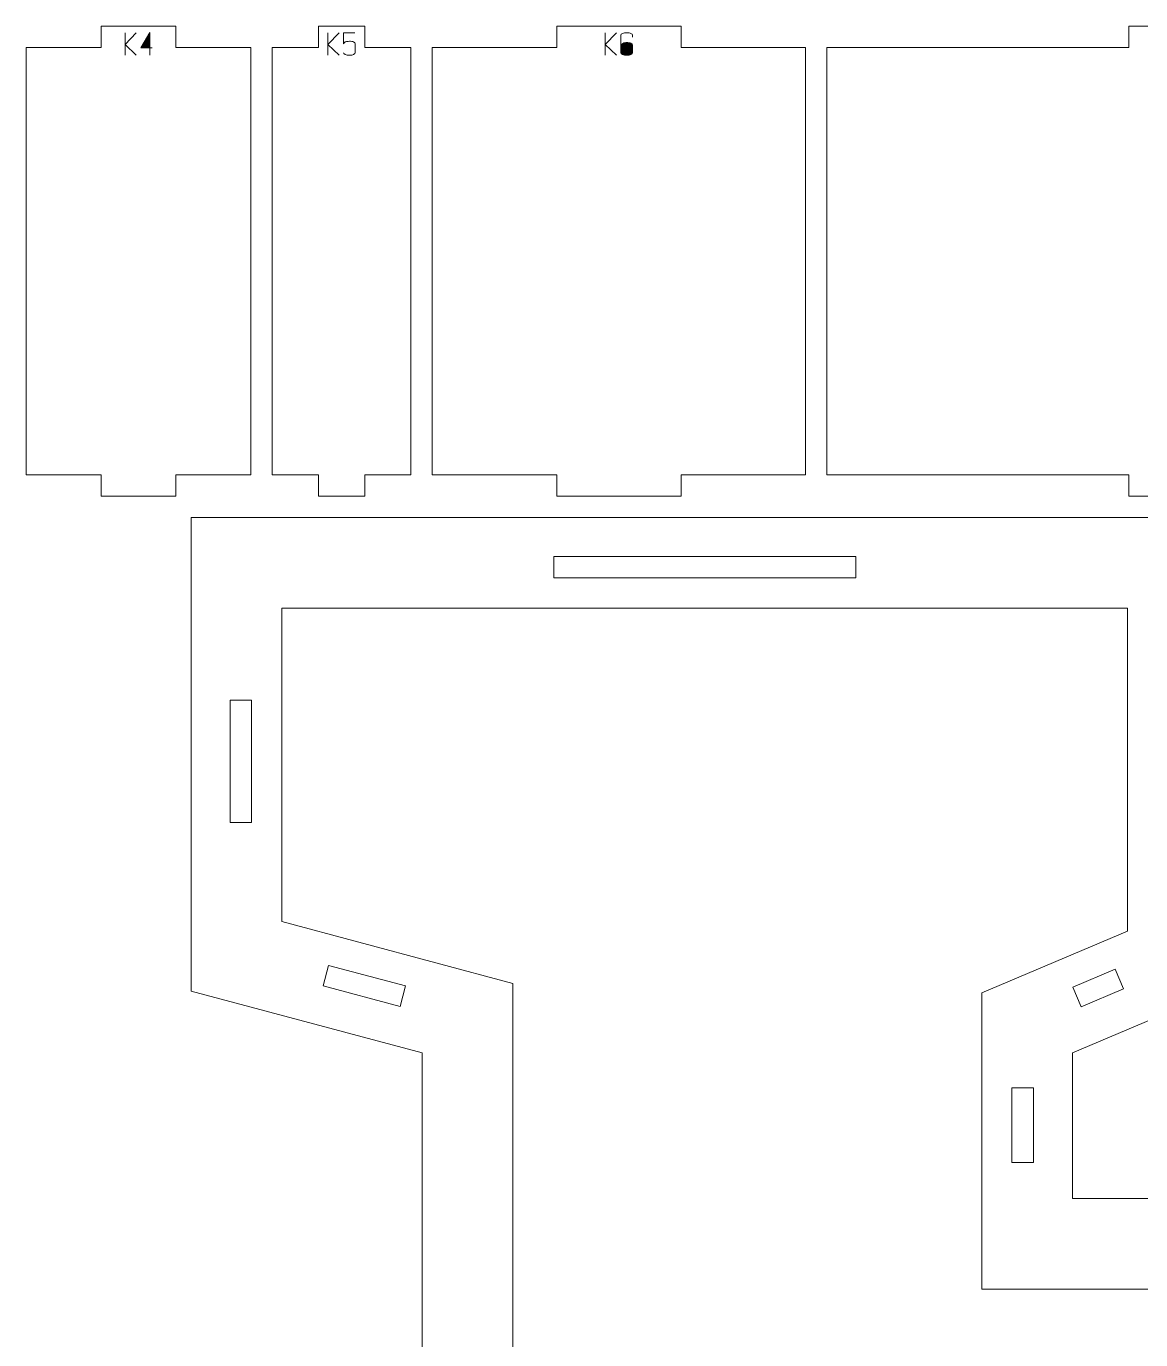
# Model space of a CAD drawing. Header units: centimetres. Extents: x -249 to 275, y -506 to 461.
# Drawn here: x -219.39 to -203.74, y -351.06 to -332.61 of the extents above; entities that cross this region are included whole.
import ezdxf

# ---------------------------------------------------------------- set-up
doc = ezdxf.new("R2010")
doc.units = ezdxf.units.CM
doc.header["$MEASUREMENT"] = 0
doc.layers.add('Capa 1', color=7, linetype='Continuous')

msp = doc.modelspace()

# ---------------------------------------------------------------- hatches: boundary and pattern name
at = {"layer": 'Capa 1', "true_color": 0x3e4095}
h = msp.add_hatch(color=175, dxfattribs=at)
edge = h.paths.add_edge_path()
edge.add_spline(control_points=[(-217.84525, -333.01508), (-217.84525, -333.01508), (-218.00393, -332.86328), (-218.00393, -332.86328), (-218.00393, -332.86328), (-218.00393, -333.01508), (-218.00393, -333.01508), (-218.00393, -333.01508), (-218.00393, -332.69864), (-218.00393, -332.69864), (-218.00393, -332.69864), (-218.00393, -332.86328), (-218.00393, -332.86328), (-218.00393, -332.86328), (-217.84525, -332.69864), (-217.84525, -332.69864), (-217.84525, -332.69864), (-218.00393, -332.86328), (-218.00393, -332.86328), (-218.00393, -332.86328), (-217.84525, -333.01508), (-217.84525, -333.01508)], knot_values=[0, 0, 0, 0, 0.14285714, 0.14285714, 0.14285714, 0.28571429, 0.28571429, 0.28571429, 0.42857143, 0.42857143, 0.42857143, 0.57142857, 0.57142857, 0.57142857, 0.71428571, 0.71428571, 0.71428571, 0.85714286, 0.85714286, 0.85714286, 1, 1, 1, 1], degree=3, periodic=1)
h = msp.add_hatch(color=175, dxfattribs=at)
edge = h.paths.add_edge_path()
edge.add_spline(control_points=[(-217.65401, -332.91052), (-217.65401, -332.91052), (-217.65401, -332.69818), (-217.65401, -332.69818), (-217.65401, -332.69818), (-217.7838, -332.91052), (-217.7838, -332.91052), (-217.7838, -332.91052), (-217.65401, -332.91052), (-217.65401, -332.91052)], knot_values=[0, 0, 0, 0, 0.33333333, 0.33333333, 0.33333333, 0.66666667, 0.66666667, 0.66666667, 1, 1, 1, 1], degree=3, periodic=1)
h = msp.add_hatch(color=175, dxfattribs=at)
edge = h.paths.add_edge_path()
edge.add_spline(control_points=[(-217.65401, -332.91052), (-217.65401, -332.91052), (-217.65401, -333.01508), (-217.65401, -333.01508), (-217.65401, -333.01508), (-217.65401, -332.91052), (-217.65401, -332.91052), (-217.65401, -332.91052), (-217.7838, -332.91052), (-217.7838, -332.91052), (-217.7838, -332.91052), (-217.65401, -332.69818), (-217.65401, -332.69818), (-217.65401, -332.69818), (-217.65401, -332.91052), (-217.65401, -332.91052), (-217.65401, -332.91052), (-217.6242, -332.91052), (-217.6242, -332.91052), (-217.6242, -332.91052), (-217.65401, -332.91052), (-217.65401, -332.91052)], knot_values=[0, 0, 0, 0, 0.14285714, 0.14285714, 0.14285714, 0.28571429, 0.28571429, 0.28571429, 0.42857143, 0.42857143, 0.42857143, 0.57142857, 0.57142857, 0.57142857, 0.71428571, 0.71428571, 0.71428571, 0.85714286, 0.85714286, 0.85714286, 1, 1, 1, 1], degree=3, periodic=1)
h = msp.add_hatch(color=175, dxfattribs=at)
edge = h.paths.add_edge_path()
edge.add_spline(control_points=[(-214.99645, -333.01508), (-214.99645, -333.01508), (-215.15513, -332.86328), (-215.15513, -332.86328), (-215.15513, -332.86328), (-215.15513, -333.01508), (-215.15513, -333.01508), (-215.15513, -333.01508), (-215.15513, -332.69864), (-215.15513, -332.69864), (-215.15513, -332.69864), (-215.15513, -332.86328), (-215.15513, -332.86328), (-215.15513, -332.86328), (-214.99645, -332.69864), (-214.99645, -332.69864), (-214.99645, -332.69864), (-215.15513, -332.86328), (-215.15513, -332.86328), (-215.15513, -332.86328), (-214.99645, -333.01508), (-214.99645, -333.01508)], knot_values=[0, 0, 0, 0, 0.14285714, 0.14285714, 0.14285714, 0.28571429, 0.28571429, 0.28571429, 0.42857143, 0.42857143, 0.42857143, 0.57142857, 0.57142857, 0.57142857, 0.71428571, 0.71428571, 0.71428571, 0.85714286, 0.85714286, 0.85714286, 1, 1, 1, 1], degree=3, periodic=1)
h = msp.add_hatch(color=175, dxfattribs=at)
edge = h.paths.add_edge_path()
edge.add_spline(control_points=[(-214.85245, -333.01508), (-214.87599, -333.01508), (-214.89564, -333.01164), (-214.91138, -333.00476), (-214.92713, -332.99788), (-214.935, -332.98955), (-214.935, -332.97977), (-214.935, -332.98955), (-214.92713, -332.99788), (-214.91138, -333.00476), (-214.89564, -333.01164), (-214.87599, -333.01508), (-214.85245, -333.01508), (-214.82891, -333.01508), (-214.80926, -333.01164), (-214.79352, -333.00476), (-214.77777, -332.99788), (-214.7699, -332.98955), (-214.7699, -332.97977), (-214.7699, -332.97977), (-214.7699, -332.85411), (-214.7699, -332.85411), (-214.7699, -332.84432), (-214.77777, -332.83599), (-214.79352, -332.82911), (-214.80926, -332.82223), (-214.82891, -332.81879), (-214.85245, -332.81879), (-214.87385, -332.82063), (-214.89036, -332.82308), (-214.90198, -332.82613), (-214.9136, -332.82919), (-214.9246, -332.83852), (-214.935, -332.85411), (-214.935, -332.85411), (-214.935, -332.69864), (-214.935, -332.69864), (-214.935, -332.69864), (-214.7754, -332.69864), (-214.7754, -332.69864), (-214.7754, -332.69864), (-214.935, -332.69864), (-214.935, -332.69864), (-214.935, -332.69864), (-214.935, -332.85411), (-214.935, -332.85411), (-214.9246, -332.83852), (-214.9136, -332.82919), (-214.90198, -332.82613), (-214.89036, -332.82308), (-214.87385, -332.82063), (-214.85245, -332.81879), (-214.82891, -332.81879), (-214.80926, -332.82223), (-214.79352, -332.82911), (-214.77777, -332.83599), (-214.7699, -332.84432), (-214.7699, -332.85411), (-214.7699, -332.85411), (-214.7699, -332.97977), (-214.7699, -332.97977), (-214.7699, -332.98955), (-214.77777, -332.99788), (-214.79352, -333.00476), (-214.80926, -333.01164), (-214.82891, -333.01508), (-214.85245, -333.01508)], knot_values=[0, 0, 0, 0, 0.04545455, 0.04545455, 0.04545455, 0.09090909, 0.09090909, 0.09090909, 0.13636364, 0.13636364, 0.13636364, 0.18181818, 0.18181818, 0.18181818, 0.22727273, 0.22727273, 0.22727273, 0.27272727, 0.27272727, 0.27272727, 0.31818182, 0.31818182, 0.31818182, 0.36363636, 0.36363636, 0.36363636, 0.40909091, 0.40909091, 0.40909091, 0.45454545, 0.45454545, 0.45454545, 0.5, 0.5, 0.5, 0.54545455, 0.54545455, 0.54545455, 0.59090909, 0.59090909, 0.59090909, 0.63636364, 0.63636364, 0.63636364, 0.68181818, 0.68181818, 0.68181818, 0.72727273, 0.72727273, 0.72727273, 0.77272727, 0.77272727, 0.77272727, 0.81818182, 0.81818182, 0.81818182, 0.86363636, 0.86363636, 0.86363636, 0.90909091, 0.90909091, 0.90909091, 0.95454545, 0.95454545, 0.95454545, 1, 1, 1, 1], degree=3, periodic=1)
h = msp.add_hatch(color=175, dxfattribs=at)
edge = h.paths.add_edge_path()
edge.add_spline(control_points=[(-211.10074, -333.01508), (-211.10074, -333.01508), (-211.25942, -332.86328), (-211.25942, -332.86328), (-211.25942, -332.86328), (-211.25942, -333.01508), (-211.25942, -333.01508), (-211.25942, -333.01508), (-211.25942, -332.69864), (-211.25942, -332.69864), (-211.25942, -332.69864), (-211.25942, -332.86328), (-211.25942, -332.86328), (-211.25942, -332.86328), (-211.10074, -332.69864), (-211.10074, -332.69864), (-211.10074, -332.69864), (-211.25942, -332.86328), (-211.25942, -332.86328), (-211.25942, -332.86328), (-211.10074, -333.01508), (-211.10074, -333.01508)], knot_values=[0, 0, 0, 0, 0.14285714, 0.14285714, 0.14285714, 0.28571429, 0.28571429, 0.28571429, 0.42857143, 0.42857143, 0.42857143, 0.57142857, 0.57142857, 0.57142857, 0.71428571, 0.71428571, 0.71428571, 0.85714286, 0.85714286, 0.85714286, 1, 1, 1, 1], degree=3, periodic=1)
h = msp.add_hatch(color=175, dxfattribs=at)
edge = h.paths.add_edge_path()
edge.add_spline(control_points=[(-210.95674, -333.01508), (-210.98028, -333.01508), (-210.99993, -333.01164), (-211.01567, -333.00476), (-211.03142, -332.99788), (-211.03929, -332.98955), (-211.03929, -332.97977), (-211.03929, -332.97977), (-211.03929, -332.87291), (-211.03929, -332.87291), (-211.03929, -332.87291), (-211.03929, -332.73395), (-211.03929, -332.73395), (-211.03929, -332.72417), (-211.03142, -332.71584), (-211.01567, -332.70896), (-210.99993, -332.70208), (-210.98028, -332.69864), (-210.95674, -332.69864), (-210.9332, -332.69864), (-210.91355, -332.70208), (-210.89781, -332.70896), (-210.88206, -332.71584), (-210.87419, -332.72417), (-210.87419, -332.73395), (-210.87419, -332.73395), (-210.87419, -332.75963), (-210.87419, -332.75963), (-210.87419, -332.75963), (-210.87419, -332.73395), (-210.87419, -332.73395), (-210.87419, -332.72417), (-210.88206, -332.71584), (-210.89781, -332.70896), (-210.91355, -332.70208), (-210.9332, -332.69864), (-210.95674, -332.69864), (-210.98028, -332.69864), (-210.99993, -332.70208), (-211.01567, -332.70896), (-211.03142, -332.71584), (-211.03929, -332.72417), (-211.03929, -332.73395), (-211.03929, -332.73395), (-211.03929, -332.87291), (-211.03929, -332.87291), (-211.03929, -332.86374), (-211.02974, -332.85556), (-211.01063, -332.84838), (-210.99152, -332.84119), (-210.97356, -332.8376), (-210.95674, -332.8376), (-210.9332, -332.8376), (-210.91355, -332.84104), (-210.89781, -332.84792), (-210.88206, -332.8548), (-210.87419, -332.86313), (-210.87419, -332.87291), (-210.87419, -332.87291), (-210.87419, -332.97977), (-210.87419, -332.97977), (-210.87419, -332.98955), (-210.88206, -332.99788), (-210.89781, -333.00476), (-210.91355, -333.01164), (-210.9332, -333.01508), (-210.95674, -333.01508)], knot_values=[0, 0, 0, 0, 0.04545455, 0.04545455, 0.04545455, 0.09090909, 0.09090909, 0.09090909, 0.13636364, 0.13636364, 0.13636364, 0.18181818, 0.18181818, 0.18181818, 0.22727273, 0.22727273, 0.22727273, 0.27272727, 0.27272727, 0.27272727, 0.31818182, 0.31818182, 0.31818182, 0.36363636, 0.36363636, 0.36363636, 0.40909091, 0.40909091, 0.40909091, 0.45454545, 0.45454545, 0.45454545, 0.5, 0.5, 0.5, 0.54545455, 0.54545455, 0.54545455, 0.59090909, 0.59090909, 0.59090909, 0.63636364, 0.63636364, 0.63636364, 0.68181818, 0.68181818, 0.68181818, 0.72727273, 0.72727273, 0.72727273, 0.77272727, 0.77272727, 0.77272727, 0.81818182, 0.81818182, 0.81818182, 0.86363636, 0.86363636, 0.86363636, 0.90909091, 0.90909091, 0.90909091, 0.95454545, 0.95454545, 0.95454545, 1, 1, 1, 1], degree=3, periodic=1)
h = msp.add_hatch(color=175, dxfattribs=at)
edge = h.paths.add_edge_path()
edge.add_spline(control_points=[(-211.03929, -332.97977), (-211.03929, -332.98955), (-211.03142, -332.99788), (-211.01567, -333.00476), (-210.99993, -333.01164), (-210.98028, -333.01508), (-210.95674, -333.01508), (-210.9332, -333.01508), (-210.91355, -333.01164), (-210.89781, -333.00476), (-210.88206, -332.99788), (-210.87419, -332.98955), (-210.87419, -332.97977), (-210.87419, -332.97977), (-210.87419, -332.87291), (-210.87419, -332.87291), (-210.87419, -332.86313), (-210.88206, -332.8548), (-210.89781, -332.84792), (-210.91355, -332.84104), (-210.9332, -332.8376), (-210.95674, -332.8376), (-210.97356, -332.8376), (-210.99152, -332.84119), (-211.01063, -332.84838), (-211.02974, -332.85556), (-211.03929, -332.86374), (-211.03929, -332.87291), (-211.03929, -332.87291), (-211.03929, -332.97977), (-211.03929, -332.97977)], knot_values=[0, 0, 0, 0, 0.1, 0.1, 0.1, 0.2, 0.2, 0.2, 0.3, 0.3, 0.3, 0.4, 0.4, 0.4, 0.5, 0.5, 0.5, 0.6, 0.6, 0.6, 0.7, 0.7, 0.7, 0.8, 0.8, 0.8, 0.9, 0.9, 0.9, 1, 1, 1, 1], degree=3, periodic=1)

# ---------------------------------------------------------------- linework, layer by layer
at = {"layer": 'Capa 1', "color": 240, "lineweight": 9}
for points, knots in [([(-219.39089, -332.90868), (-219.39089, -332.90868), (-219.39089, -338.90868), (-219.39089, -338.90868), (-219.39089, -338.90868), (-218.33967, -338.90868), (-218.33967, -338.90868), (-218.33967, -338.90868), (-218.33967, -339.20868), (-218.33967, -339.20868), (-218.33967, -339.20868), (-217.28845, -339.20868), (-217.28845, -339.20868), (-217.28845, -339.20868), (-217.28845, -338.90868), (-217.28845, -338.90868), (-217.28845, -338.90868), (-216.23724, -338.90868), (-216.23724, -338.90868), (-216.23724, -338.90868), (-216.23724, -332.90868), (-216.23724, -332.90868), (-216.23724, -332.90868), (-217.28845, -332.90868), (-217.28845, -332.90868), (-217.28845, -332.90868), (-217.28845, -332.60868), (-217.28845, -332.60868), (-217.28845, -332.60868), (-218.33967, -332.60868), (-218.33967, -332.60868), (-218.33967, -332.60868), (-218.33967, -332.90868), (-218.33967, -332.90868), (-218.33967, -332.90868), (-219.39089, -332.90868), (-219.39089, -332.90868)], [0, 0, 0, 0, 0.08333333, 0.08333333, 0.08333333, 0.16666667, 0.16666667, 0.16666667, 0.25, 0.25, 0.25, 0.33333333, 0.33333333, 0.33333333, 0.41666667, 0.41666667, 0.41666667, 0.5, 0.5, 0.5, 0.58333333, 0.58333333, 0.58333333, 0.66666667, 0.66666667, 0.66666667, 0.75, 0.75, 0.75, 0.83333333, 0.83333333, 0.83333333, 0.91666667, 0.91666667, 0.91666667, 1, 1, 1, 1]), ([(-215.93724, -332.90868), (-215.93724, -332.90868), (-215.93724, -338.90868), (-215.93724, -338.90868), (-215.93724, -338.90868), (-215.28742, -338.90868), (-215.28742, -338.90868), (-215.28742, -338.90868), (-215.28742, -339.20868), (-215.28742, -339.20868), (-215.28742, -339.20868), (-214.63761, -339.20868), (-214.63761, -339.20868), (-214.63761, -339.20868), (-214.63761, -338.90868), (-214.63761, -338.90868), (-214.63761, -338.90868), (-213.9878, -338.90868), (-213.9878, -338.90868), (-213.9878, -338.90868), (-213.9878, -332.90868), (-213.9878, -332.90868), (-213.9878, -332.90868), (-214.63761, -332.90868), (-214.63761, -332.90868), (-214.63761, -332.90868), (-214.63761, -332.60868), (-214.63761, -332.60868), (-214.63761, -332.60868), (-215.28742, -332.60868), (-215.28742, -332.60868), (-215.28742, -332.60868), (-215.28742, -332.90868), (-215.28742, -332.90868), (-215.28742, -332.90868), (-215.93724, -332.90868), (-215.93724, -332.90868)], [0, 0, 0, 0, 0.08333333, 0.08333333, 0.08333333, 0.16666667, 0.16666667, 0.16666667, 0.25, 0.25, 0.25, 0.33333333, 0.33333333, 0.33333333, 0.41666667, 0.41666667, 0.41666667, 0.5, 0.5, 0.5, 0.58333333, 0.58333333, 0.58333333, 0.66666667, 0.66666667, 0.66666667, 0.75, 0.75, 0.75, 0.83333333, 0.83333333, 0.83333333, 0.91666667, 0.91666667, 0.91666667, 1, 1, 1, 1]), ([(-213.6878, -332.90868), (-213.6878, -332.90868), (-213.6878, -338.90868), (-213.6878, -338.90868), (-213.6878, -338.90868), (-211.94047, -338.90868), (-211.94047, -338.90868), (-211.94047, -338.90868), (-211.94047, -339.20868), (-211.94047, -339.20868), (-211.94047, -339.20868), (-210.19315, -339.20868), (-210.19315, -339.20868), (-210.19315, -339.20868), (-210.19315, -338.90868), (-210.19315, -338.90868), (-210.19315, -338.90868), (-208.44582, -338.90868), (-208.44582, -338.90868), (-208.44582, -338.90868), (-208.44582, -332.90868), (-208.44582, -332.90868), (-208.44582, -332.90868), (-210.19315, -332.90868), (-210.19315, -332.90868), (-210.19315, -332.90868), (-210.19315, -332.60868), (-210.19315, -332.60868), (-210.19315, -332.60868), (-211.94047, -332.60868), (-211.94047, -332.60868), (-211.94047, -332.60868), (-211.94047, -332.90868), (-211.94047, -332.90868), (-211.94047, -332.90868), (-213.6878, -332.90868), (-213.6878, -332.90868)], [0, 0, 0, 0, 0.08333333, 0.08333333, 0.08333333, 0.16666667, 0.16666667, 0.16666667, 0.25, 0.25, 0.25, 0.33333333, 0.33333333, 0.33333333, 0.41666667, 0.41666667, 0.41666667, 0.5, 0.5, 0.5, 0.58333333, 0.58333333, 0.58333333, 0.66666667, 0.66666667, 0.66666667, 0.75, 0.75, 0.75, 0.83333333, 0.83333333, 0.83333333, 0.91666667, 0.91666667, 0.91666667, 1, 1, 1, 1]), ([(-208.14582, -332.90868), (-208.14582, -332.90868), (-208.14582, -338.90868), (-208.14582, -338.90868), (-208.14582, -338.90868), (-203.90277, -338.90868), (-203.90277, -338.90868), (-203.90277, -338.90868), (-203.90277, -339.20868), (-203.90277, -339.20868), (-203.90277, -339.20868), (-199.65972, -339.20868), (-199.65972, -339.20868), (-199.65972, -339.20868), (-199.65972, -338.90868), (-199.65972, -338.90868), (-199.65972, -338.90868), (-195.41667, -338.90868), (-195.41667, -338.90868), (-195.41667, -338.90868), (-195.41667, -332.90868), (-195.41667, -332.90868), (-195.41667, -332.90868), (-199.65972, -332.90868), (-199.65972, -332.90868), (-199.65972, -332.90868), (-199.65972, -332.60868), (-199.65972, -332.60868), (-199.65972, -332.60868), (-203.90277, -332.60868), (-203.90277, -332.60868), (-203.90277, -332.60868), (-203.90277, -332.90868), (-203.90277, -332.90868), (-203.90277, -332.90868), (-208.14582, -332.90868), (-208.14582, -332.90868)], [0, 0, 0, 0, 0.08333333, 0.08333333, 0.08333333, 0.16666667, 0.16666667, 0.16666667, 0.25, 0.25, 0.25, 0.33333333, 0.33333333, 0.33333333, 0.41666667, 0.41666667, 0.41666667, 0.5, 0.5, 0.5, 0.58333333, 0.58333333, 0.58333333, 0.66666667, 0.66666667, 0.66666667, 0.75, 0.75, 0.75, 0.83333333, 0.83333333, 0.83333333, 0.91666667, 0.91666667, 0.91666667, 1, 1, 1, 1]), ([(-185.87472, -339.51815), (-185.87472, -339.51815), (-185.87472, -346.16084), (-185.87472, -346.16084), (-185.87472, -346.16084), (-190.02952, -347.04831), (-190.02952, -347.04831), (-190.02952, -347.04831), (-194.83776, -351.11733), (-194.83776, -351.11733), (-194.83776, -351.11733), (-188.90507, -362.46512), (-188.90507, -362.46512), (-188.90507, -362.46512), (-185.87472, -363.33468), (-185.87472, -363.33468), (-185.87472, -363.33468), (-185.87472, -369.50856), (-185.87472, -369.50856), (-185.87472, -369.50856), (-200.08752, -369.50856), (-200.08752, -369.50856), (-200.08752, -369.50856), (-200.08752, -363.33468), (-200.08752, -363.33468), (-200.08752, -363.33468), (-197.95347, -362.46512), (-197.95347, -362.46512), (-197.95347, -362.46512), (-201.28261, -356.37819), (-201.28261, -356.37819), (-201.28261, -356.37819), (-204.69709, -359.33469), (-204.69709, -359.33469), (-204.69709, -359.33469), (-204.69709, -362.46512), (-204.69709, -362.46512), (-204.69709, -362.46512), (-202.56303, -363.33468), (-202.56303, -363.33468), (-202.56303, -363.33468), (-202.56303, -368.94335), (-202.56303, -368.94335), (-202.56303, -368.94335), (-203.0752, -369.50856), (-203.0752, -369.50856), (-203.0752, -369.50856), (-217.07461, -369.50856), (-217.07461, -369.50856), (-217.07461, -369.50856), (-217.07461, -363.33468), (-217.07461, -363.33468), (-217.07461, -363.33468), (-213.83085, -362.46512), (-213.83085, -362.46512), (-213.83085, -362.46512), (-213.83085, -347.03039), (-213.83085, -347.03039), (-213.83085, -347.03039), (-217.07461, -346.16084), (-217.07461, -346.16084), (-217.07461, -346.16084), (-217.07461, -339.50868), (-217.07461, -339.50868), (-217.07461, -339.50868), (-202.6484, -339.50868), (-202.6484, -339.50868), (-202.6484, -339.50868), (-202.6484, -346.16084), (-202.6484, -346.16084), (-202.6484, -346.16084), (-204.69709, -347.03039), (-204.69709, -347.03039), (-204.69709, -347.03039), (-204.69709, -349.07386), (-204.69709, -349.07386), (-204.69709, -349.07386), (-199.93561, -349.07386), (-199.93561, -349.07386), (-199.93561, -349.07386), (-200.13022, -339.50868), (-200.13022, -339.50868), (-200.13022, -339.50868), (-185.87472, -339.51815), (-185.87472, -339.51815)], [0, 0, 0, 0, 0.03571429, 0.03571429, 0.03571429, 0.07142857, 0.07142857, 0.07142857, 0.10714286, 0.10714286, 0.10714286, 0.14285714, 0.14285714, 0.14285714, 0.17857143, 0.17857143, 0.17857143, 0.21428571, 0.21428571, 0.21428571, 0.25, 0.25, 0.25, 0.28571429, 0.28571429, 0.28571429, 0.32142857, 0.32142857, 0.32142857, 0.35714286, 0.35714286, 0.35714286, 0.39285714, 0.39285714, 0.39285714, 0.42857143, 0.42857143, 0.42857143, 0.46428571, 0.46428571, 0.46428571, 0.5, 0.5, 0.5, 0.53571429, 0.53571429, 0.53571429, 0.57142857, 0.57142857, 0.57142857, 0.60714286, 0.60714286, 0.60714286, 0.64285714, 0.64285714, 0.64285714, 0.67857143, 0.67857143, 0.67857143, 0.71428571, 0.71428571, 0.71428571, 0.75, 0.75, 0.75, 0.78571429, 0.78571429, 0.78571429, 0.82142857, 0.82142857, 0.82142857, 0.85714286, 0.85714286, 0.85714286, 0.89285714, 0.89285714, 0.89285714, 0.92857143, 0.92857143, 0.92857143, 0.96428571, 0.96428571, 0.96428571, 1, 1, 1, 1]), ([(-211.98303, -340.35721), (-211.98303, -340.35721), (-207.73998, -340.35721), (-207.73998, -340.35721), (-207.73998, -340.35721), (-207.73998, -340.05721), (-207.73998, -340.05721), (-207.73998, -340.05721), (-211.98303, -340.05721), (-211.98303, -340.05721), (-211.98303, -340.05721), (-211.98303, -340.35721), (-211.98303, -340.35721)], [0, 0, 0, 0, 0.25, 0.25, 0.25, 0.5, 0.5, 0.5, 0.75, 0.75, 0.75, 1, 1, 1, 1]), ([(-187.14751, -340.79009), (-187.14751, -340.79009), (-198.83125, -340.78233), (-198.83125, -340.78233), (-198.83125, -340.78233), (-198.63666, -350.34665), (-198.63666, -350.34665), (-198.63666, -350.34665), (-205.96988, -350.34665), (-205.96988, -350.34665), (-205.96988, -350.34665), (-205.96988, -346.18792), (-205.96988, -346.18792), (-205.96988, -346.18792), (-203.92119, -345.31837), (-203.92119, -345.31837), (-203.92119, -345.31837), (-203.92119, -340.78147), (-203.92119, -340.78147), (-203.92119, -340.78147), (-215.80182, -340.78147), (-215.80182, -340.78147), (-215.80182, -340.78147), (-215.80182, -345.18431), (-215.80182, -345.18431), (-215.80182, -345.18431), (-212.55806, -346.05386), (-212.55806, -346.05386), (-212.55806, -346.05386), (-212.55806, -363.44165), (-212.55806, -363.44165), (-212.55806, -363.44165), (-215.80182, -364.31121), (-215.80182, -364.31121), (-215.80182, -364.31121), (-215.80182, -368.23577), (-215.80182, -368.23577), (-215.80182, -368.23577), (-203.83582, -368.23577), (-203.83582, -368.23577), (-203.83582, -368.23577), (-203.83582, -364.19045), (-203.83582, -364.19045), (-203.83582, -364.19045), (-205.96988, -363.32089), (-205.96988, -363.32089), (-205.96988, -363.32089), (-205.96988, -358.75315), (-205.96988, -358.75315), (-205.96988, -358.75315), (-200.92301, -354.38321), (-200.92301, -354.38321), (-200.92301, -354.38321), (-196.15242, -363.10565), (-196.15242, -363.10565), (-196.15242, -363.10565), (-198.81473, -364.19045), (-198.81473, -364.19045), (-198.81473, -364.19045), (-198.81473, -368.23577), (-198.81473, -368.23577), (-198.81473, -368.23577), (-187.14751, -368.23577), (-187.14751, -368.23577), (-187.14751, -368.23577), (-187.14751, -364.29361), (-187.14751, -364.29361), (-187.14751, -364.29361), (-189.78034, -363.53812), (-189.78034, -363.53812), (-189.78034, -363.53812), (-196.43781, -350.804), (-196.43781, -350.804), (-196.43781, -350.804), (-190.60784, -345.87034), (-190.60784, -345.87034), (-190.60784, -345.87034), (-187.14751, -345.13121), (-187.14751, -345.13121), (-187.14751, -345.13121), (-187.14751, -340.79009), (-187.14751, -340.79009)], [0, 0, 0, 0, 0.03703704, 0.03703704, 0.03703704, 0.07407407, 0.07407407, 0.07407407, 0.11111111, 0.11111111, 0.11111111, 0.14814815, 0.14814815, 0.14814815, 0.18518519, 0.18518519, 0.18518519, 0.22222222, 0.22222222, 0.22222222, 0.25925926, 0.25925926, 0.25925926, 0.2962963, 0.2962963, 0.2962963, 0.33333333, 0.33333333, 0.33333333, 0.37037037, 0.37037037, 0.37037037, 0.40740741, 0.40740741, 0.40740741, 0.44444444, 0.44444444, 0.44444444, 0.48148148, 0.48148148, 0.48148148, 0.51851852, 0.51851852, 0.51851852, 0.55555556, 0.55555556, 0.55555556, 0.59259259, 0.59259259, 0.59259259, 0.62962963, 0.62962963, 0.62962963, 0.66666667, 0.66666667, 0.66666667, 0.7037037, 0.7037037, 0.7037037, 0.74074074, 0.74074074, 0.74074074, 0.77777778, 0.77777778, 0.77777778, 0.81481481, 0.81481481, 0.81481481, 0.85185185, 0.85185185, 0.85185185, 0.88888889, 0.88888889, 0.88888889, 0.92592593, 0.92592593, 0.92592593, 0.96296296, 0.96296296, 0.96296296, 1, 1, 1, 1]), ([(-216.22608, -343.79228), (-216.22608, -343.79228), (-216.22608, -342.07475), (-216.22608, -342.07475), (-216.22608, -342.07475), (-216.52608, -342.07475), (-216.52608, -342.07475), (-216.52608, -342.07475), (-216.52608, -343.79228), (-216.52608, -343.79228), (-216.52608, -343.79228), (-216.22608, -343.79228), (-216.22608, -343.79228)], [0, 0, 0, 0, 0.25, 0.25, 0.25, 0.5, 0.5, 0.5, 0.75, 0.75, 0.75, 1, 1, 1, 1]), ([(-214.06357, -346.08952), (-214.06357, -346.08952), (-215.14483, -345.79967), (-215.14483, -345.79967), (-215.14483, -345.79967), (-215.2225, -346.08944), (-215.2225, -346.08944), (-215.2225, -346.08944), (-214.14125, -346.37929), (-214.14125, -346.37929), (-214.14125, -346.37929), (-214.06357, -346.08952), (-214.06357, -346.08952)], [0, 0, 0, 0, 0.25, 0.25, 0.25, 0.5, 0.5, 0.5, 0.75, 0.75, 0.75, 1, 1, 1, 1]), ([(-204.09509, -345.85307), (-204.09509, -345.85307), (-204.69325, -346.10696), (-204.69325, -346.10696), (-204.69325, -346.10696), (-204.57604, -346.38311), (-204.57604, -346.38311), (-204.57604, -346.38311), (-203.97788, -346.12923), (-203.97788, -346.12923), (-203.97788, -346.12923), (-204.09509, -345.85307), (-204.09509, -345.85307)], [0, 0, 0, 0, 0.25, 0.25, 0.25, 0.5, 0.5, 0.5, 0.75, 0.75, 0.75, 1, 1, 1, 1]), ([(-205.54562, -347.51996), (-205.54562, -347.51996), (-205.54562, -348.57117), (-205.54562, -348.57117), (-205.54562, -348.57117), (-205.24562, -348.57117), (-205.24562, -348.57117), (-205.24562, -348.57117), (-205.24562, -347.51996), (-205.24562, -347.51996), (-205.24562, -347.51996), (-205.54562, -347.51996), (-205.54562, -347.51996)], [0, 0, 0, 0, 0.25, 0.25, 0.25, 0.5, 0.5, 0.5, 0.75, 0.75, 0.75, 1, 1, 1, 1])]:
    msp.add_open_spline(points, degree=3, knots=knots, dxfattribs=at)
at = {"layer": 'Capa 1', "color": 114, "lineweight": 9}
for points, knots in [([(-217.84525, -333.01508), (-217.84525, -333.01508), (-218.00393, -332.86328), (-218.00393, -332.86328), (-218.00393, -332.86328), (-218.00393, -333.01508), (-218.00393, -333.01508), (-218.00393, -333.01508), (-218.00393, -332.69864), (-218.00393, -332.69864), (-218.00393, -332.69864), (-218.00393, -332.86328), (-218.00393, -332.86328), (-218.00393, -332.86328), (-217.84525, -332.69864), (-217.84525, -332.69864), (-217.84525, -332.69864), (-218.00393, -332.86328), (-218.00393, -332.86328), (-218.00393, -332.86328), (-217.84525, -333.01508), (-217.84525, -333.01508)], [0, 0, 0, 0, 0.14285714, 0.14285714, 0.14285714, 0.28571429, 0.28571429, 0.28571429, 0.42857143, 0.42857143, 0.42857143, 0.57142857, 0.57142857, 0.57142857, 0.71428571, 0.71428571, 0.71428571, 0.85714286, 0.85714286, 0.85714286, 1, 1, 1, 1]), ([(-217.65401, -332.91052), (-217.65401, -332.91052), (-217.65401, -332.69818), (-217.65401, -332.69818), (-217.65401, -332.69818), (-217.7838, -332.91052), (-217.7838, -332.91052), (-217.7838, -332.91052), (-217.65401, -332.91052), (-217.65401, -332.91052)], [0, 0, 0, 0, 0.33333333, 0.33333333, 0.33333333, 0.66666667, 0.66666667, 0.66666667, 1, 1, 1, 1]), ([(-217.65401, -332.91052), (-217.65401, -332.91052), (-217.65401, -333.01508), (-217.65401, -333.01508), (-217.65401, -333.01508), (-217.65401, -332.91052), (-217.65401, -332.91052), (-217.65401, -332.91052), (-217.7838, -332.91052), (-217.7838, -332.91052), (-217.7838, -332.91052), (-217.65401, -332.69818), (-217.65401, -332.69818), (-217.65401, -332.69818), (-217.65401, -332.91052), (-217.65401, -332.91052), (-217.65401, -332.91052), (-217.6242, -332.91052), (-217.6242, -332.91052), (-217.6242, -332.91052), (-217.65401, -332.91052), (-217.65401, -332.91052)], [0, 0, 0, 0, 0.14285714, 0.14285714, 0.14285714, 0.28571429, 0.28571429, 0.28571429, 0.42857143, 0.42857143, 0.42857143, 0.57142857, 0.57142857, 0.57142857, 0.71428571, 0.71428571, 0.71428571, 0.85714286, 0.85714286, 0.85714286, 1, 1, 1, 1]), ([(-214.99645, -333.01508), (-214.99645, -333.01508), (-215.15513, -332.86328), (-215.15513, -332.86328), (-215.15513, -332.86328), (-215.15513, -333.01508), (-215.15513, -333.01508), (-215.15513, -333.01508), (-215.15513, -332.69864), (-215.15513, -332.69864), (-215.15513, -332.69864), (-215.15513, -332.86328), (-215.15513, -332.86328), (-215.15513, -332.86328), (-214.99645, -332.69864), (-214.99645, -332.69864), (-214.99645, -332.69864), (-215.15513, -332.86328), (-215.15513, -332.86328), (-215.15513, -332.86328), (-214.99645, -333.01508), (-214.99645, -333.01508)], [0, 0, 0, 0, 0.14285714, 0.14285714, 0.14285714, 0.28571429, 0.28571429, 0.28571429, 0.42857143, 0.42857143, 0.42857143, 0.57142857, 0.57142857, 0.57142857, 0.71428571, 0.71428571, 0.71428571, 0.85714286, 0.85714286, 0.85714286, 1, 1, 1, 1]), ([(-214.85245, -333.01508), (-214.87599, -333.01508), (-214.89564, -333.01164), (-214.91138, -333.00476), (-214.92713, -332.99788), (-214.935, -332.98955), (-214.935, -332.97977), (-214.935, -332.98955), (-214.92713, -332.99788), (-214.91138, -333.00476), (-214.89564, -333.01164), (-214.87599, -333.01508), (-214.85245, -333.01508), (-214.82891, -333.01508), (-214.80926, -333.01164), (-214.79352, -333.00476), (-214.77777, -332.99788), (-214.7699, -332.98955), (-214.7699, -332.97977), (-214.7699, -332.97977), (-214.7699, -332.85411), (-214.7699, -332.85411), (-214.7699, -332.84432), (-214.77777, -332.83599), (-214.79352, -332.82911), (-214.80926, -332.82223), (-214.82891, -332.81879), (-214.85245, -332.81879), (-214.87385, -332.82063), (-214.89036, -332.82308), (-214.90198, -332.82613), (-214.9136, -332.82919), (-214.9246, -332.83852), (-214.935, -332.85411), (-214.935, -332.85411), (-214.935, -332.69864), (-214.935, -332.69864), (-214.935, -332.69864), (-214.7754, -332.69864), (-214.7754, -332.69864), (-214.7754, -332.69864), (-214.935, -332.69864), (-214.935, -332.69864), (-214.935, -332.69864), (-214.935, -332.85411), (-214.935, -332.85411), (-214.9246, -332.83852), (-214.9136, -332.82919), (-214.90198, -332.82613), (-214.89036, -332.82308), (-214.87385, -332.82063), (-214.85245, -332.81879), (-214.82891, -332.81879), (-214.80926, -332.82223), (-214.79352, -332.82911), (-214.77777, -332.83599), (-214.7699, -332.84432), (-214.7699, -332.85411), (-214.7699, -332.85411), (-214.7699, -332.97977), (-214.7699, -332.97977), (-214.7699, -332.98955), (-214.77777, -332.99788), (-214.79352, -333.00476), (-214.80926, -333.01164), (-214.82891, -333.01508), (-214.85245, -333.01508)], [0, 0, 0, 0, 0.04545455, 0.04545455, 0.04545455, 0.09090909, 0.09090909, 0.09090909, 0.13636364, 0.13636364, 0.13636364, 0.18181818, 0.18181818, 0.18181818, 0.22727273, 0.22727273, 0.22727273, 0.27272727, 0.27272727, 0.27272727, 0.31818182, 0.31818182, 0.31818182, 0.36363636, 0.36363636, 0.36363636, 0.40909091, 0.40909091, 0.40909091, 0.45454545, 0.45454545, 0.45454545, 0.5, 0.5, 0.5, 0.54545455, 0.54545455, 0.54545455, 0.59090909, 0.59090909, 0.59090909, 0.63636364, 0.63636364, 0.63636364, 0.68181818, 0.68181818, 0.68181818, 0.72727273, 0.72727273, 0.72727273, 0.77272727, 0.77272727, 0.77272727, 0.81818182, 0.81818182, 0.81818182, 0.86363636, 0.86363636, 0.86363636, 0.90909091, 0.90909091, 0.90909091, 0.95454545, 0.95454545, 0.95454545, 1, 1, 1, 1]), ([(-211.10074, -333.01508), (-211.10074, -333.01508), (-211.25942, -332.86328), (-211.25942, -332.86328), (-211.25942, -332.86328), (-211.25942, -333.01508), (-211.25942, -333.01508), (-211.25942, -333.01508), (-211.25942, -332.69864), (-211.25942, -332.69864), (-211.25942, -332.69864), (-211.25942, -332.86328), (-211.25942, -332.86328), (-211.25942, -332.86328), (-211.10074, -332.69864), (-211.10074, -332.69864), (-211.10074, -332.69864), (-211.25942, -332.86328), (-211.25942, -332.86328), (-211.25942, -332.86328), (-211.10074, -333.01508), (-211.10074, -333.01508)], [0, 0, 0, 0, 0.14285714, 0.14285714, 0.14285714, 0.28571429, 0.28571429, 0.28571429, 0.42857143, 0.42857143, 0.42857143, 0.57142857, 0.57142857, 0.57142857, 0.71428571, 0.71428571, 0.71428571, 0.85714286, 0.85714286, 0.85714286, 1, 1, 1, 1]), ([(-210.95674, -333.01508), (-210.98028, -333.01508), (-210.99993, -333.01164), (-211.01567, -333.00476), (-211.03142, -332.99788), (-211.03929, -332.98955), (-211.03929, -332.97977), (-211.03929, -332.97977), (-211.03929, -332.87291), (-211.03929, -332.87291), (-211.03929, -332.87291), (-211.03929, -332.73395), (-211.03929, -332.73395), (-211.03929, -332.72417), (-211.03142, -332.71584), (-211.01567, -332.70896), (-210.99993, -332.70208), (-210.98028, -332.69864), (-210.95674, -332.69864), (-210.9332, -332.69864), (-210.91355, -332.70208), (-210.89781, -332.70896), (-210.88206, -332.71584), (-210.87419, -332.72417), (-210.87419, -332.73395), (-210.87419, -332.73395), (-210.87419, -332.75963), (-210.87419, -332.75963), (-210.87419, -332.75963), (-210.87419, -332.73395), (-210.87419, -332.73395), (-210.87419, -332.72417), (-210.88206, -332.71584), (-210.89781, -332.70896), (-210.91355, -332.70208), (-210.9332, -332.69864), (-210.95674, -332.69864), (-210.98028, -332.69864), (-210.99993, -332.70208), (-211.01567, -332.70896), (-211.03142, -332.71584), (-211.03929, -332.72417), (-211.03929, -332.73395), (-211.03929, -332.73395), (-211.03929, -332.87291), (-211.03929, -332.87291), (-211.03929, -332.86374), (-211.02974, -332.85556), (-211.01063, -332.84838), (-210.99152, -332.84119), (-210.97356, -332.8376), (-210.95674, -332.8376), (-210.9332, -332.8376), (-210.91355, -332.84104), (-210.89781, -332.84792), (-210.88206, -332.8548), (-210.87419, -332.86313), (-210.87419, -332.87291), (-210.87419, -332.87291), (-210.87419, -332.97977), (-210.87419, -332.97977), (-210.87419, -332.98955), (-210.88206, -332.99788), (-210.89781, -333.00476), (-210.91355, -333.01164), (-210.9332, -333.01508), (-210.95674, -333.01508)], [0, 0, 0, 0, 0.04545455, 0.04545455, 0.04545455, 0.09090909, 0.09090909, 0.09090909, 0.13636364, 0.13636364, 0.13636364, 0.18181818, 0.18181818, 0.18181818, 0.22727273, 0.22727273, 0.22727273, 0.27272727, 0.27272727, 0.27272727, 0.31818182, 0.31818182, 0.31818182, 0.36363636, 0.36363636, 0.36363636, 0.40909091, 0.40909091, 0.40909091, 0.45454545, 0.45454545, 0.45454545, 0.5, 0.5, 0.5, 0.54545455, 0.54545455, 0.54545455, 0.59090909, 0.59090909, 0.59090909, 0.63636364, 0.63636364, 0.63636364, 0.68181818, 0.68181818, 0.68181818, 0.72727273, 0.72727273, 0.72727273, 0.77272727, 0.77272727, 0.77272727, 0.81818182, 0.81818182, 0.81818182, 0.86363636, 0.86363636, 0.86363636, 0.90909091, 0.90909091, 0.90909091, 0.95454545, 0.95454545, 0.95454545, 1, 1, 1, 1]), ([(-211.03929, -332.97977), (-211.03929, -332.98955), (-211.03142, -332.99788), (-211.01567, -333.00476), (-210.99993, -333.01164), (-210.98028, -333.01508), (-210.95674, -333.01508), (-210.9332, -333.01508), (-210.91355, -333.01164), (-210.89781, -333.00476), (-210.88206, -332.99788), (-210.87419, -332.98955), (-210.87419, -332.97977), (-210.87419, -332.97977), (-210.87419, -332.87291), (-210.87419, -332.87291), (-210.87419, -332.86313), (-210.88206, -332.8548), (-210.89781, -332.84792), (-210.91355, -332.84104), (-210.9332, -332.8376), (-210.95674, -332.8376), (-210.97356, -332.8376), (-210.99152, -332.84119), (-211.01063, -332.84838), (-211.02974, -332.85556), (-211.03929, -332.86374), (-211.03929, -332.87291), (-211.03929, -332.87291), (-211.03929, -332.97977), (-211.03929, -332.97977)], [0, 0, 0, 0, 0.1, 0.1, 0.1, 0.2, 0.2, 0.2, 0.3, 0.3, 0.3, 0.4, 0.4, 0.4, 0.5, 0.5, 0.5, 0.6, 0.6, 0.6, 0.7, 0.7, 0.7, 0.8, 0.8, 0.8, 0.9, 0.9, 0.9, 1, 1, 1, 1])]:
    msp.add_open_spline(points, degree=3, knots=knots, dxfattribs=at)

doc.saveas('drawing.dxf')
